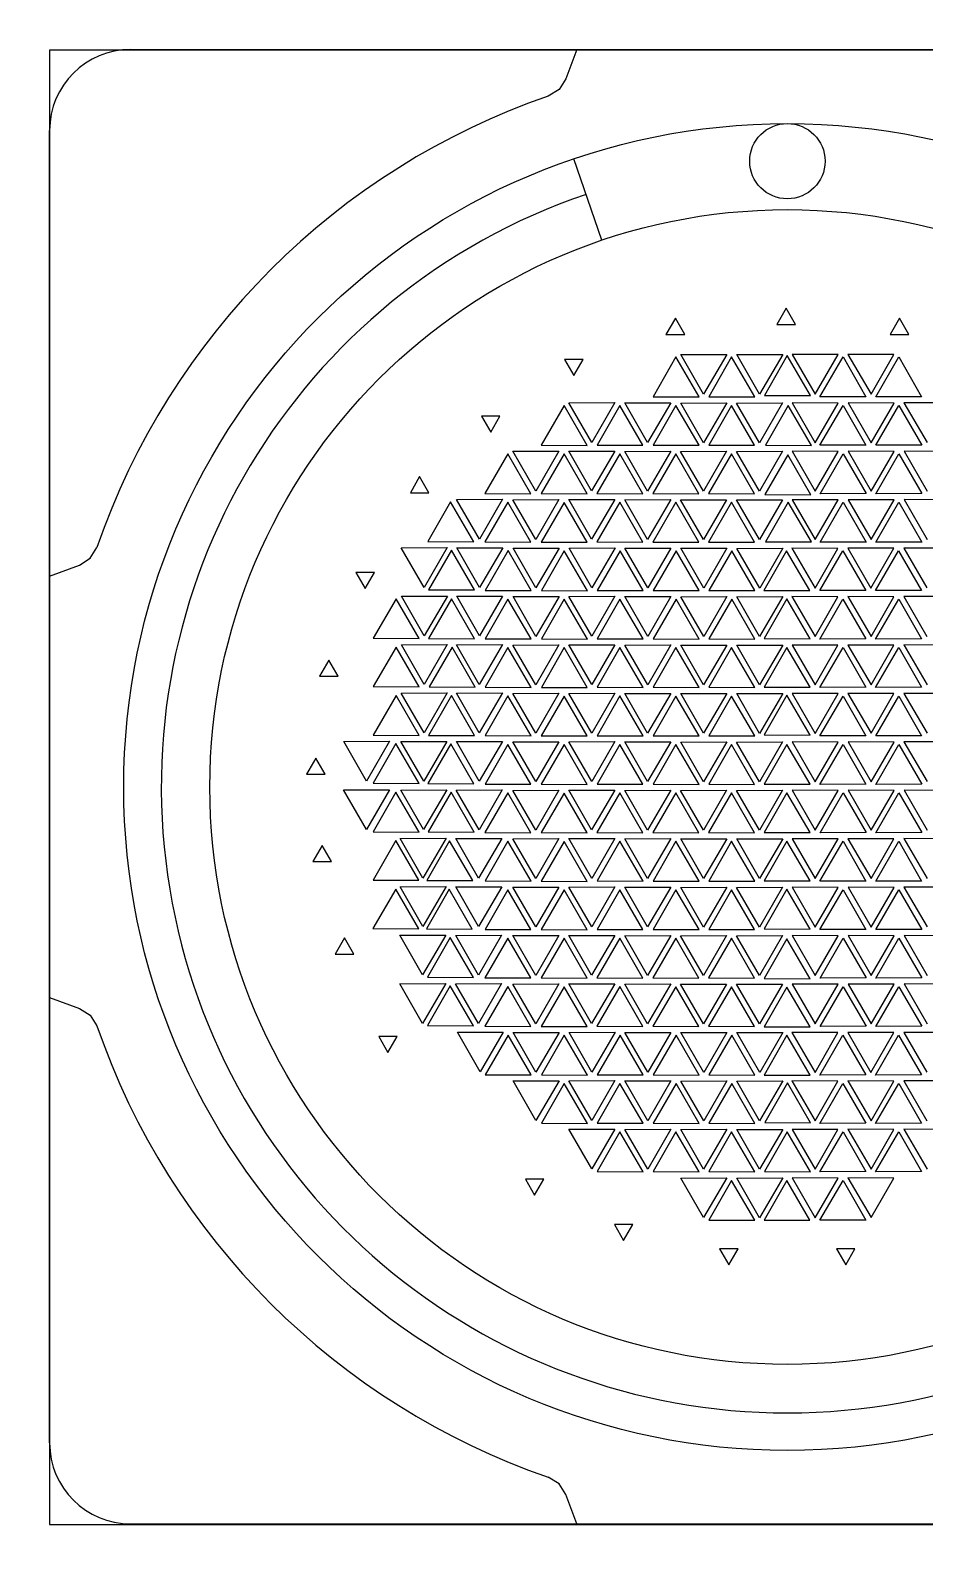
# Model space of a CAD drawing. Header units: millimetres. Extents: x -56261 to 196039, y 9480 to 100001.
# Drawn here: x 30739 to 31153, y 97817 to 98528 of the extents above; entities that cross this region are included whole.
import ezdxf

# ---------------------------------------------------------------- set-up
doc = ezdxf.new("R2010")
doc.units = ezdxf.units.MM
doc.set_wipeout_variables(frame=1)
doc.layers.add('DVM_INDOOR', color=7, linetype='Continuous')
doc.layers.add('SS-TEXT', color=7, linetype='Continuous')

# ---------------------------------------------------------------- blocks, each defined once
blk = doc.blocks.new('A$C43DE16F2')
blk.add_wipeout([(0, 14550), (0, 0), (29100, 0), (29100, 14550)]).dxf.layer = 'SS-TEXT'
at = {"layer": 'DVM_INDOOR', "color": 0}
for p, q in [((4379.4, 13553.1), (5784.2, 13553.1)), ((4856.6, 13553.1), (4844.9, 13521.6)), ((4844.9, 13521.6), (4837.7, 13510.3)), ((4837.7, 13510.3), (4826.1, 13503.1)), ((4292.6, 12062.2), (4292.6, 13466.4)), ((4883.2, 13348.8), (4853.5, 13436.1)), ((5080.5, 13276.1), (5070.5, 13258.8)), ((5090.5, 13258.8), (5080.5, 13276.1)), ((4962, 13265.5), (4952, 13248.2)), ((4972, 13248.2), (4962, 13265.5)), ((5070.5, 13258.8), (5090.5, 13258.8)), ((5201.7, 13265.5), (5191.7, 13248.2)), ((5211.7, 13248.1), (5201.7, 13265.5)), ((4952, 13248.2), (4972, 13248.2)), ((5191.7, 13248.2), (5211.7, 13248.1)), ((4967.8, 13226.5), (5016.9, 13226.8)), ((4992.2, 13184.1), (4967.8, 13226.5)), ((5016.9, 13226.8), (4992.2, 13184.1)), ((5027.6, 13226.5), (5076.8, 13226.7)), ((5052, 13184.1), (5027.6, 13226.5)), ((5076.8, 13226.7), (5052, 13184.1)), ((5081.6, 13225.4), (5057.2, 13182.9)), ((5106.4, 13182.7), (5081.6, 13225.4)), ((5136, 13226.5), (5086.8, 13226.7)), ((5086.8, 13226.7), (5111.6, 13184.1)), ((5111.6, 13184.1), (5136, 13226.5)), ((5195.8, 13226.5), (5146.6, 13226.8)), ((5146.6, 13226.8), (5171.4, 13184.1)), ((5171.4, 13184.1), (5195.8, 13226.5)), ((4863.4, 13221.3), (4843.6, 13221.3)), ((4843.6, 13221.3), (4853.5, 13204.2)), ((4853.5, 13204.2), (4863.4, 13221.3)), ((4962.6, 13224), (4938.1, 13181.5)), ((4987.3, 13181.3), (4962.6, 13224)), ((5022.1, 13224), (4997.7, 13181.5)), ((5046.9, 13181.3), (5022.1, 13224)), ((5116.7, 13181.3), (5141.4, 13224)), ((5141.4, 13224), (5165.8, 13181.5)), ((5176.3, 13181.3), (5201, 13224)), ((5201, 13224), (5225.4, 13181.5)), ((4938.1, 13181.5), (4987.3, 13181.3)), ((4997.7, 13181.5), (5046.9, 13181.3)), ((5057.2, 13182.9), (5106.4, 13182.7)), ((5165.8, 13181.5), (5116.7, 13181.3)), ((5225.4, 13181.5), (5176.3, 13181.3)), ((4774.4, 13160.8), (4754.6, 13160.8)), ((4754.6, 13160.8), (4764.5, 13143.7)), ((4764.5, 13143.7), (4774.4, 13160.8)), ((4843, 13172.1), (4818.6, 13129.6)), ((4867.7, 13129.4), (4843, 13172.1)), ((4848.1, 13175), (4897.2, 13175.2)), ((4872.5, 13132.6), (4848.1, 13175)), ((4897.2, 13175.2), (4872.5, 13132.6)), ((4902.6, 13172.2), (4878.2, 13129.7)), ((4927.3, 13129.5), (4902.6, 13172.2)), ((4907.9, 13174.8), (4957, 13175)), ((4932.3, 13132.4), (4907.9, 13174.8)), ((4957, 13175), (4932.3, 13132.4)), ((4962.5, 13172.1), (4938.1, 13129.7)), ((4987.3, 13129.5), (4962.5, 13172.1)), ((4967.7, 13174.7), (5016.9, 13174.9)), ((4992.1, 13132.3), (4967.7, 13174.7)), ((5016.9, 13174.9), (4992.1, 13132.3)), ((5022.1, 13172.1), (4997.7, 13129.7)), ((5046.8, 13129.5), (5022.1, 13172.1)), ((5027.5, 13174.7), (5076.7, 13174.9)), ((5051.9, 13132.2), (5027.5, 13174.7)), ((5076.7, 13174.9), (5051.9, 13132.2)), ((5082.8, 13172.1), (5058.4, 13129.6)), ((5107.6, 13129.4), (5082.8, 13172.1)), ((5136, 13174.7), (5086.9, 13174.9)), ((5086.9, 13174.9), (5111.6, 13132.2)), ((5111.6, 13132.2), (5136, 13174.7)), ((5116.7, 13129.5), (5141.5, 13172.1)), ((5141.5, 13172.1), (5165.9, 13129.7)), ((5195.9, 13174.7), (5146.7, 13174.9)), ((5146.7, 13174.9), (5171.5, 13132.3)), ((5171.5, 13132.3), (5195.9, 13174.7)), ((5176.3, 13129.5), (5201.1, 13172.1)), ((5201.1, 13172.1), (5225.5, 13129.7)), ((5255.7, 13174.8), (5206.5, 13175)), ((5206.5, 13175), (5231.3, 13132.4)), ((4818.6, 13129.6), (4867.7, 13129.4)), ((4878.2, 13129.7), (4927.3, 13129.5)), ((4938.1, 13129.7), (4987.3, 13129.5)), ((4997.7, 13129.7), (5046.8, 13129.5)), ((5058.4, 13129.6), (5107.6, 13129.4)), ((5165.9, 13129.7), (5116.7, 13129.5)), ((5225.5, 13129.7), (5176.3, 13129.5)), ((4782.8, 13120.4), (4758.4, 13077.9)), ((4807.6, 13077.7), (4782.8, 13120.4)), ((4788.2, 13123.1), (4837.3, 13123.3)), ((4812.6, 13080.6), (4788.2, 13123.1)), ((4837.3, 13123.3), (4812.6, 13080.6)), ((4842.9, 13120.2), (4818.5, 13077.8)), ((4867.7, 13077.6), (4842.9, 13120.2)), ((4848, 13123.2), (4897.2, 13123.4)), ((4872.4, 13080.8), (4848, 13123.2)), ((4897.2, 13123.4), (4872.4, 13080.8)), ((4902.5, 13120.4), (4878.1, 13077.9)), ((4927.3, 13077.7), (4902.5, 13120.4)), ((4907.8, 13123), (4957, 13123.2)), ((4932.2, 13080.6), (4907.8, 13123)), ((4957, 13123.2), (4932.2, 13080.6)), ((4962.4, 13120.3), (4938, 13077.9)), ((4987.2, 13077.7), (4962.4, 13120.3)), ((4967.6, 13122.9), (5016.8, 13123.1)), ((4992.1, 13080.5), (4967.6, 13122.9)), ((5016.8, 13123.1), (4992.1, 13080.5)), ((5022, 13120.3), (4997.6, 13077.9)), ((5046.8, 13077.7), (5022, 13120.3)), ((5027.5, 13122.9), (5076.6, 13123.1)), ((5051.9, 13080.4), (5027.5, 13122.9)), ((5076.6, 13123.1), (5051.9, 13080.4)), ((5082.2, 13119.2), (5057.8, 13076.8)), ((5107, 13076.6), (5082.2, 13119.2)), ((5136.1, 13122.9), (5086.9, 13123.1)), ((5086.9, 13123.1), (5111.7, 13080.4)), ((5111.7, 13080.4), (5136.1, 13122.9)), ((5116.8, 13077.7), (5141.6, 13120.3)), ((5141.6, 13120.3), (5166, 13077.9)), ((5195.9, 13122.9), (5146.8, 13123.1)), ((5146.8, 13123.1), (5171.5, 13080.5)), ((5171.5, 13080.5), (5195.9, 13122.9)), ((5176.4, 13077.7), (5201.1, 13120.3)), ((5201.1, 13120.3), (5225.5, 13077.9)), ((5255.8, 13123), (5206.6, 13123.2)), ((5206.6, 13123.2), (5231.4, 13080.6)), ((4688.5, 13096.1), (4678.6, 13078.8)), ((4698.5, 13078.8), (4688.5, 13096.1)), ((4678.6, 13078.8), (4698.5, 13078.8)), ((4758.4, 13077.9), (4807.6, 13077.7)), ((4818.5, 13077.8), (4867.7, 13077.6)), ((4878.1, 13077.9), (4927.3, 13077.7)), ((4938, 13077.9), (4987.2, 13077.7)), ((4997.6, 13077.9), (5046.8, 13077.7)), ((5166, 13077.9), (5116.8, 13077.7)), ((5225.5, 13077.9), (5176.4, 13077.7)), ((4721.6, 13068.9), (4697.1, 13026.5)), ((4746.3, 13026.3), (4721.6, 13068.9)), ((4728, 13071.6), (4777.2, 13071.7)), ((4752.4, 13029.1), (4728, 13071.6)), ((4777.2, 13071.7), (4752.4, 13029.1)), ((4782.8, 13068.6), (4758.4, 13026.1)), ((4807.6, 13025.9), (4782.8, 13068.6)), ((4788.2, 13071.2), (4837.3, 13071.4)), ((4812.6, 13028.8), (4788.2, 13071.2)), ((4837.3, 13071.4), (4812.6, 13028.8)), ((4842.9, 13068.4), (4818.5, 13026)), ((4867.7, 13025.8), (4842.9, 13068.4)), ((4848, 13071.4), (4897.2, 13071.6)), ((4872.4, 13029), (4848, 13071.4)), ((4897.2, 13071.6), (4872.4, 13029)), ((4902.5, 13068.6), (4878.1, 13026.1)), ((4927.3, 13025.9), (4902.5, 13068.6)), ((4907.8, 13071.2), (4957, 13071.4)), ((4932.2, 13028.7), (4907.8, 13071.2)), ((4957, 13071.4), (4932.2, 13028.7)), ((4962.4, 13068.5), (4938, 13026)), ((4987.2, 13025.8), (4962.4, 13068.5)), ((4967.6, 13071.1), (5016.8, 13071.3)), ((4992.1, 13028.6), (4967.6, 13071.1)), ((5016.8, 13071.3), (4992.1, 13028.6)), ((5022, 13068.5), (4997.6, 13026)), ((5046.8, 13025.8), (5022, 13068.5)), ((5027.5, 13071.1), (5076.6, 13071.3)), ((5051.9, 13028.6), (5027.5, 13071.1)), ((5076.6, 13071.3), (5051.9, 13028.6)), ((5057.8, 13076.8), (5107, 13076.6)), ((5082.8, 13068.8), (5058.4, 13026.3)), ((5107.6, 13026.1), (5082.8, 13068.8)), ((5136.1, 13071.1), (5086.9, 13071.3)), ((5086.9, 13071.3), (5111.7, 13028.6)), ((5111.7, 13028.6), (5136.1, 13071.1)), ((5116.8, 13025.8), (5141.6, 13068.5)), ((5141.6, 13068.5), (5166, 13026)), ((5195.9, 13071.1), (5146.8, 13071.3)), ((5146.8, 13071.3), (5171.5, 13028.6)), ((5171.5, 13028.6), (5195.9, 13071.1)), ((5176.4, 13025.8), (5201.1, 13068.5)), ((5201.1, 13068.5), (5225.5, 13026)), ((5255.8, 13071.2), (5206.6, 13071.4)), ((5206.6, 13071.4), (5231.4, 13028.7)), ((4336.1, 13008.8), (4343.3, 13020.3)), ((4668.9, 13019.8), (4718.1, 13020)), ((4693.3, 12977.3), (4668.9, 13019.8)), ((4718.1, 13020), (4693.3, 12977.3)), ((4697.1, 13026.5), (4746.3, 13026.3)), ((4722.6, 13017.4), (4698.1, 12974.9)), ((4747.3, 12974.7), (4722.6, 13017.4)), ((4728.3, 13019.8), (4777.4, 13019.9)), ((4752.6, 12977.3), (4728.3, 13019.8)), ((4777.4, 13019.9), (4752.6, 12977.3)), ((4758.4, 13026.1), (4807.6, 13025.9)), ((4783.1, 13016.8), (4758.7, 12974.3)), ((4807.9, 12974.1), (4783.1, 13016.8)), ((4788.5, 13019.4), (4837.6, 13019.6)), ((4812.9, 12977), (4788.5, 13019.4)), ((4837.6, 13019.6), (4812.9, 12977)), ((4818.5, 13026), (4867.7, 13025.8)), ((4843.2, 13016.6), (4818.8, 12974.1)), ((4868, 12973.9), (4843.2, 13016.6)), ((4848.3, 13019.6), (4897.5, 13019.8)), ((4872.7, 12977.1), (4848.3, 13019.6)), ((4897.5, 13019.8), (4872.7, 12977.1)), ((4878.1, 13026.1), (4927.3, 13025.9)), ((4902.8, 13016.7), (4878.4, 12974.3)), ((4927.6, 12974.1), (4902.8, 13016.7)), ((4908.1, 13019.4), (4957.3, 13019.6)), ((4932.5, 12976.9), (4908.1, 13019.4)), ((4957.3, 13019.6), (4932.5, 12976.9)), ((4938, 13026), (4987.2, 13025.8)), ((4962.7, 13016.7), (4938.3, 12974.2)), ((4987.5, 12974), (4962.7, 13016.7)), ((4967.9, 13019.3), (5017.1, 13019.5)), ((4992.3, 12976.8), (4967.9, 13019.3)), ((5017.1, 13019.5), (4992.3, 12976.8)), ((4997.6, 13026), (5046.8, 13025.8)), ((5022.3, 13016.7), (4997.9, 12974.2)), ((5047.1, 12974), (5022.3, 13016.7)), ((5027.8, 13019.2), (5076.9, 13019.4)), ((5052.2, 12976.8), (5027.8, 13019.2)), ((5076.9, 13019.4), (5052.2, 12976.8)), ((5081, 13016.7), (5056.6, 12974.2)), ((5058.4, 13026.3), (5107.6, 13026.1)), ((5105.8, 12974), (5081, 13016.7)), ((5135.8, 13019.2), (5086.6, 13019.4)), ((5086.6, 13019.4), (5111.4, 12976.8)), ((5111.4, 12976.8), (5135.8, 13019.2)), ((5116.5, 12974), (5141.3, 13016.7)), ((5166, 13026), (5116.8, 13025.8)), ((5141.3, 13016.7), (5165.7, 12974.2)), ((5195.6, 13019.3), (5146.5, 13019.5)), ((5146.5, 13019.5), (5171.2, 12976.8)), ((5171.2, 12976.8), (5195.6, 13019.3)), ((5176.1, 12974), (5200.8, 13016.7)), ((5225.5, 13026), (5176.4, 13025.8)), ((5200.8, 13016.7), (5225.3, 12974.2)), ((5255.5, 13019.4), (5206.3, 13019.6)), ((5206.3, 13019.6), (5231.1, 12976.9)), ((4292.6, 12989.6), (4324.7, 13001.4)), ((4324.7, 13001.4), (4336.1, 13008.8)), ((4640.2, 12993.3), (4620.4, 12993.3)), ((4620.4, 12993.3), (4630.3, 12976.2)), ((4630.3, 12976.2), (4640.2, 12993.3)), ((4663.4, 12965.4), (4638.9, 12923)), ((4688.1, 12922.8), (4663.4, 12965.4)), ((4669.1, 12968), (4718.2, 12968.2)), ((4693.4, 12925.5), (4669.1, 12968)), ((4718.2, 12968.2), (4693.4, 12925.5)), ((4698.1, 12974.9), (4747.3, 12974.7)), ((4722.5, 12965.3), (4698.1, 12922.9)), ((4747.3, 12922.6), (4722.5, 12965.3)), ((4728.1, 12968), (4777.2, 12968.1)), ((4752.4, 12925.5), (4728.1, 12968)), ((4777.2, 12968.1), (4752.4, 12925.5)), ((4783, 12964.9), (4758.6, 12922.5)), ((4758.7, 12974.3), (4807.9, 12974.1)), ((4807.8, 12922.3), (4783, 12964.9)), ((4788.4, 12967.6), (4837.6, 12967.8)), ((4812.8, 12925.1), (4788.4, 12967.6)), ((4837.6, 12967.8), (4812.8, 12925.1)), ((4843.1, 12964.8), (4818.7, 12922.3)), ((4818.8, 12974.1), (4868, 12973.9)), ((4867.9, 12922.1), (4843.1, 12964.8)), ((4848.2, 12967.8), (4897.4, 12968)), ((4872.6, 12925.3), (4848.2, 12967.8)), ((4897.4, 12968), (4872.6, 12925.3)), ((4902.7, 12964.9), (4878.3, 12922.5)), ((4878.4, 12974.3), (4927.6, 12974.1)), ((4927.5, 12922.3), (4902.7, 12964.9)), ((4908.1, 12967.6), (4957.2, 12967.8)), ((4932.5, 12925.1), (4908.1, 12967.6)), ((4957.2, 12967.8), (4932.5, 12925.1)), ((4938.3, 12974.2), (4987.5, 12974)), ((4962.7, 12964.9), (4938.3, 12922.4)), ((4987.4, 12922.2), (4962.7, 12964.9)), ((4967.9, 12967.5), (5017, 12967.7)), ((4992.3, 12925), (4967.9, 12967.5)), ((5017, 12967.7), (4992.3, 12925)), ((5022.3, 12964.9), (4997.8, 12922.4)), ((4997.9, 12974.2), (5047.1, 12974)), ((5047, 12922.2), (5022.3, 12964.9)), ((5027.7, 12967.4), (5076.9, 12967.6)), ((5052.1, 12925), (5027.7, 12967.4)), ((5076.9, 12967.6), (5052.1, 12925)), ((5056.6, 12974.2), (5105.8, 12974)), ((5081.3, 12965.2), (5056.9, 12922.8)), ((5106.1, 12922.6), (5081.3, 12965.2)), ((5135.9, 12967.4), (5086.7, 12967.6)), ((5086.7, 12967.6), (5111.5, 12925)), ((5111.5, 12925), (5135.9, 12967.4)), ((5165.7, 12974.2), (5116.5, 12974)), ((5116.6, 12922.2), (5141.3, 12964.9)), ((5141.3, 12964.9), (5165.7, 12922.4)), ((5195.7, 12967.5), (5146.5, 12967.7)), ((5146.5, 12967.7), (5171.3, 12925)), ((5171.3, 12925), (5195.7, 12967.5)), ((5225.3, 12974.2), (5176.1, 12974)), ((5176.1, 12922.2), (5200.9, 12964.9)), ((5200.9, 12964.9), (5225.3, 12922.4)), ((5255.5, 12967.6), (5206.4, 12967.8)), ((5206.4, 12967.8), (5231.1, 12925.1)), ((4638.9, 12923), (4688.1, 12922.8)), ((4663.3, 12913.7), (4638.9, 12871.3)), ((4688, 12871), (4663.3, 12913.7)), ((4669, 12916.2), (4718.1, 12916.3)), ((4693.3, 12873.7), (4669, 12916.2)), ((4718.1, 12916.3), (4693.3, 12873.7)), ((4698.1, 12922.9), (4747.3, 12922.6)), ((4723.2, 12913.5), (4698.7, 12871.1)), ((4747.9, 12870.8), (4723.2, 12913.5)), ((4727.9, 12916.1), (4777.1, 12916.3)), ((4752.3, 12873.7), (4727.9, 12916.1)), ((4777.1, 12916.3), (4752.3, 12873.7)), ((4758.6, 12922.5), (4807.8, 12922.3)), ((4783, 12913.1), (4758.6, 12870.7)), ((4807.7, 12870.5), (4783, 12913.1)), ((4788.3, 12915.8), (4837.5, 12916)), ((4812.7, 12873.3), (4788.3, 12915.8)), ((4837.5, 12916), (4812.7, 12873.3)), ((4818.7, 12922.3), (4867.9, 12922.1)), ((4848.2, 12916), (4897.3, 12916.2)), ((4872.6, 12873.5), (4848.2, 12916)), ((4897.3, 12916.2), (4872.6, 12873.5)), ((4878.3, 12922.5), (4927.5, 12922.3)), ((4902.7, 12913.1), (4878.3, 12870.6)), ((4927.4, 12870.4), (4902.7, 12913.1)), ((4908, 12915.7), (4957.2, 12916)), ((4932.4, 12873.3), (4908, 12915.7)), ((4957.2, 12916), (4932.4, 12873.3)), ((4938.3, 12922.4), (4987.4, 12922.2)), ((4967.8, 12915.6), (5017, 12915.8)), ((4992.2, 12873.2), (4967.8, 12915.6)), ((5017, 12915.8), (4992.2, 12873.2)), ((4997.8, 12922.4), (5047, 12922.2)), ((5027.6, 12915.6), (5076.8, 12915.8)), ((5052.1, 12873.1), (5027.6, 12915.6)), ((5076.8, 12915.8), (5052.1, 12873.1)), ((5056.9, 12922.8), (5106.1, 12922.6)), ((5081.3, 12913.3), (5056.9, 12870.8)), ((5106.1, 12870.6), (5081.3, 12913.3)), ((5135.9, 12915.6), (5086.8, 12915.8)), ((5086.8, 12915.8), (5111.5, 12873.1)), ((5111.5, 12873.1), (5135.9, 12915.6)), ((5165.7, 12922.4), (5116.6, 12922.2)), ((5195.8, 12915.6), (5146.6, 12915.8)), ((5146.6, 12915.8), (5171.3, 12873.2)), ((5171.3, 12873.2), (5195.8, 12915.6)), ((5225.3, 12922.4), (5176.1, 12922.2)), ((5255.6, 12915.7), (5206.4, 12916)), ((5206.4, 12916), (5231.2, 12873.3)), ((4591.4, 12899.7), (4581.5, 12882.4)), ((4601.4, 12882.4), (4591.4, 12899.7)), ((4843.1, 12913), (4818.7, 12870.5)), ((4867.8, 12870.3), (4843.1, 12913)), ((4962.6, 12913), (4938.2, 12870.6)), ((4987.4, 12870.4), (4962.6, 12913)), ((5022.2, 12913), (4997.8, 12870.6)), ((5047, 12870.4), (5022.2, 12913)), ((5116.6, 12870.4), (5141.4, 12913)), ((5141.4, 12913), (5165.8, 12870.6)), ((5176.2, 12870.4), (5201, 12913)), ((5201, 12913), (5225.4, 12870.6)), ((4581.5, 12882.4), (4601.4, 12882.4)), ((4638.9, 12871.3), (4688, 12871)), ((4668.9, 12864.4), (4718, 12864.5)), ((4693.2, 12821.9), (4668.9, 12864.4)), ((4718, 12864.5), (4693.2, 12821.9)), ((4698.7, 12871.1), (4747.9, 12870.8)), ((4727.8, 12864.3), (4777, 12864.5)), ((4752.2, 12821.8), (4727.8, 12864.3)), ((4777, 12864.5), (4752.2, 12821.8)), ((4758.6, 12870.7), (4807.7, 12870.5)), ((4788.3, 12864), (4837.4, 12864.2)), ((4812.7, 12821.5), (4788.3, 12864)), ((4837.4, 12864.2), (4812.7, 12821.5)), ((4818.7, 12870.5), (4867.8, 12870.3)), ((4848.1, 12864.1), (4897.3, 12864.3)), ((4872.5, 12821.7), (4848.1, 12864.1)), ((4897.3, 12864.3), (4872.5, 12821.7)), ((4878.3, 12870.6), (4927.4, 12870.4)), ((4907.9, 12863.9), (4957.1, 12864.1)), ((4932.3, 12821.5), (4907.9, 12863.9)), ((4957.1, 12864.1), (4932.3, 12821.5)), ((4938.2, 12870.6), (4987.4, 12870.4)), ((4967.8, 12863.8), (5016.9, 12864)), ((5016.9, 12864), (4992.2, 12821.4)), ((4997.8, 12870.6), (5047, 12870.4)), ((5027.6, 12863.8), (5076.8, 12864)), ((5076.8, 12864), (5052, 12821.3)), ((5056.9, 12870.8), (5106.1, 12870.6)), ((5136, 12863.8), (5086.8, 12864)), ((5086.8, 12864), (5111.6, 12821.3)), ((5165.8, 12870.6), (5116.6, 12870.4)), ((5195.8, 12863.8), (5146.6, 12864)), ((5146.6, 12864), (5171.4, 12821.4)), ((5225.4, 12870.6), (5176.2, 12870.4)), ((5255.6, 12863.9), (5206.5, 12864.1)), ((5206.5, 12864.1), (5231.2, 12821.5)), ((4663.3, 12861.7), (4638.8, 12819.3)), ((4688, 12819), (4663.3, 12861.7)), ((4722.4, 12861.7), (4698, 12819.2)), ((4747.1, 12819), (4722.4, 12861.7)), ((4782.9, 12861.3), (4758.5, 12818.9)), ((4807.7, 12818.6), (4782.9, 12861.3)), ((4843, 12861.1), (4818.6, 12818.7)), ((4867.8, 12818.5), (4843, 12861.1)), ((4902.6, 12861.3), (4878.2, 12818.8)), ((4927.4, 12818.6), (4902.6, 12861.3)), ((4962.6, 12861.2), (4938.1, 12818.8)), ((4987.3, 12818.6), (4962.6, 12861.2)), ((4992.2, 12821.4), (4967.8, 12863.8)), ((5022.1, 12861.2), (4997.7, 12818.8)), ((5046.9, 12818.6), (5022.1, 12861.2)), ((5052, 12821.3), (5027.6, 12863.8)), ((5081.3, 12862), (5056.9, 12819.6)), ((5106.1, 12819.4), (5081.3, 12862)), ((5111.6, 12821.3), (5136, 12863.8)), ((5116.7, 12818.6), (5141.4, 12861.2)), ((5141.4, 12861.2), (5165.8, 12818.8)), ((5171.4, 12821.4), (5195.8, 12863.8)), ((5176.3, 12818.6), (5201, 12861.2)), ((5201, 12861.2), (5225.4, 12818.8)), ((4638.8, 12819.3), (4688, 12819)), ((4698, 12819.2), (4747.1, 12819)), ((4758.5, 12818.9), (4807.7, 12818.6)), ((4818.6, 12818.7), (4867.8, 12818.5)), ((4878.2, 12818.8), (4927.4, 12818.6)), ((4938.1, 12818.8), (4987.3, 12818.6)), ((4997.7, 12818.8), (5046.9, 12818.6)), ((5056.9, 12819.6), (5106.1, 12819.4)), ((5165.8, 12818.8), (5116.7, 12818.6)), ((5225.4, 12818.8), (5176.3, 12818.6)), ((4607.3, 12812.6), (4656.4, 12812.8)), ((4631.6, 12770.1), (4607.3, 12812.6)), ((4656.4, 12812.8), (4631.6, 12770.1)), ((4663.2, 12810.4), (4638.8, 12768)), ((4687.9, 12767.7), (4663.2, 12810.4)), ((4668.4, 12812.6), (4717.6, 12812.7)), ((4692.8, 12770.1), (4668.4, 12812.6)), ((4717.6, 12812.7), (4692.8, 12770.1)), ((4721.8, 12810.1), (4697.3, 12767.7)), ((4746.5, 12767.4), (4721.8, 12810.1)), ((4727.8, 12812.5), (4777, 12812.7)), ((4752.2, 12770), (4727.8, 12812.5)), ((4777, 12812.7), (4752.2, 12770)), ((4782.9, 12809.5), (4758.5, 12767)), ((4807.6, 12766.8), (4782.9, 12809.5)), ((4788.2, 12812.1), (4837.4, 12812.3)), ((4812.6, 12769.7), (4788.2, 12812.1)), ((4837.4, 12812.3), (4812.6, 12769.7)), ((4843, 12809.3), (4818.6, 12766.9)), ((4867.7, 12766.7), (4843, 12809.3)), ((4848.1, 12812.3), (4897.2, 12812.5)), ((4872.5, 12769.9), (4848.1, 12812.3)), ((4897.2, 12812.5), (4872.5, 12769.9)), ((4902.6, 12809.5), (4878.2, 12767)), ((4927.3, 12766.8), (4902.6, 12809.5)), ((4907.9, 12812.1), (4957, 12812.3)), ((4932.3, 12769.7), (4907.9, 12812.1)), ((4957, 12812.3), (4932.3, 12769.7)), ((4962.5, 12809.4), (4938.1, 12767)), ((4987.3, 12766.7), (4962.5, 12809.4)), ((4967.7, 12812), (5016.9, 12812.2)), ((4992.1, 12769.5), (4967.7, 12812)), ((5016.9, 12812.2), (4992.1, 12769.5)), ((5022.1, 12809.4), (4997.7, 12767)), ((5046.8, 12766.7), (5022.1, 12809.4)), ((5027.5, 12812), (5076.7, 12812.2)), ((5051.9, 12769.5), (5027.5, 12812)), ((5076.7, 12812.2), (5051.9, 12769.5)), ((5081.3, 12809.5), (5056.9, 12767.1)), ((5106.1, 12766.9), (5081.3, 12809.5)), ((5136, 12812), (5086.9, 12812.2)), ((5086.9, 12812.2), (5111.6, 12769.5)), ((5111.6, 12769.5), (5136, 12812)), ((5116.7, 12766.7), (5141.5, 12809.4)), ((5141.5, 12809.4), (5165.9, 12767)), ((5195.9, 12812), (5146.7, 12812.2)), ((5146.7, 12812.2), (5171.5, 12769.5)), ((5171.5, 12769.5), (5195.9, 12812)), ((5176.3, 12766.7), (5201.1, 12809.4)), ((5201.1, 12809.4), (5225.5, 12767)), ((5255.7, 12812.1), (5206.5, 12812.3)), ((5206.5, 12812.3), (5231.3, 12769.7)), ((4577.5, 12794.9), (4567.6, 12777.6)), ((4587.5, 12777.5), (4577.5, 12794.9)), ((4567.6, 12777.6), (4587.5, 12777.5)), ((4638.8, 12768), (4687.9, 12767.7)), ((4697.3, 12767.7), (4746.5, 12767.4)), ((4758.5, 12767), (4807.6, 12766.8)), ((4818.6, 12766.9), (4867.7, 12766.7)), ((4878.2, 12767), (4927.3, 12766.8)), ((4938.1, 12767), (4987.3, 12766.7)), ((4997.7, 12767), (5046.8, 12766.7)), ((5056.9, 12767.1), (5106.1, 12766.9)), ((5165.9, 12767), (5116.7, 12766.7)), ((5225.5, 12767), (5176.3, 12766.7)), ((4607.2, 12760.8), (4656.3, 12761)), ((4631.5, 12718.3), (4607.2, 12760.8)), ((4656.3, 12761), (4631.5, 12718.3)), ((4663.1, 12758.3), (4638.7, 12715.9)), ((4687.9, 12715.7), (4663.1, 12758.3)), ((4668.3, 12760.7), (4717.5, 12760.9)), ((4692.7, 12718.3), (4668.3, 12760.7)), ((4717.5, 12760.9), (4692.7, 12718.3)), ((4722.1, 12758.3), (4697.7, 12715.8)), ((4746.9, 12715.6), (4722.1, 12758.3)), ((4727.7, 12760.7), (4776.9, 12760.8)), ((4752.1, 12718.2), (4727.7, 12760.7)), ((4776.9, 12760.8), (4752.1, 12718.2)), ((4782.8, 12757.7), (4758.4, 12715.2)), ((4807.6, 12715), (4782.8, 12757.7)), ((4788.2, 12760.3), (4837.3, 12760.5)), ((4812.6, 12717.9), (4788.2, 12760.3)), ((4837.3, 12760.5), (4812.6, 12717.9)), ((4842.9, 12757.5), (4818.5, 12715.1)), ((4867.7, 12714.8), (4842.9, 12757.5)), ((4848, 12760.5), (4897.2, 12760.7)), ((4872.4, 12718), (4848, 12760.5)), ((4897.2, 12760.7), (4872.4, 12718)), ((4902.5, 12757.6), (4878.1, 12715.2)), ((4927.3, 12715), (4902.5, 12757.6)), ((4907.8, 12760.3), (4957, 12760.5)), ((4932.2, 12717.8), (4907.8, 12760.3)), ((4957, 12760.5), (4932.2, 12717.8)), ((4962.4, 12757.6), (4938, 12715.1)), ((4987.2, 12714.9), (4962.4, 12757.6)), ((4967.6, 12760.2), (5016.8, 12760.4)), ((4992.1, 12717.7), (4967.6, 12760.2)), ((5016.8, 12760.4), (4992.1, 12717.7)), ((5022, 12757.6), (4997.6, 12715.1)), ((5046.8, 12714.9), (5022, 12757.6)), ((5027.5, 12760.1), (5076.6, 12760.4)), ((5051.9, 12717.7), (5027.5, 12760.1)), ((5076.6, 12760.4), (5051.9, 12717.7)), ((5081.3, 12757.8), (5056.9, 12715.3)), ((5106.1, 12715.1), (5081.3, 12757.8)), ((5136.1, 12760.1), (5086.9, 12760.4)), ((5086.9, 12760.4), (5111.7, 12717.7)), ((5111.7, 12717.7), (5136.1, 12760.1)), ((5116.8, 12714.9), (5141.6, 12757.6)), ((5141.6, 12757.6), (5166, 12715.1)), ((5195.9, 12760.2), (5146.8, 12760.4)), ((5146.8, 12760.4), (5171.5, 12717.7)), ((5171.5, 12717.7), (5195.9, 12760.2)), ((5176.4, 12714.9), (5201.1, 12757.6)), ((5201.1, 12757.6), (5225.5, 12715.1)), ((5255.8, 12760.3), (5206.6, 12760.5)), ((5206.6, 12760.5), (5231.4, 12717.8)), ((4584.1, 12701.4), (4574.1, 12684.1)), ((4594.1, 12684.1), (4584.1, 12701.4)), ((4638.7, 12715.9), (4687.9, 12715.7)), ((4663.1, 12706.8), (4638.7, 12664.3)), ((4687.8, 12664.1), (4663.1, 12706.8)), ((4667.6, 12708.9), (4716.8, 12709.1)), ((4692, 12666.4), (4667.6, 12708.9)), ((4716.8, 12709.1), (4692, 12666.4)), ((4720.6, 12706.5), (4696.2, 12664)), ((4697.7, 12715.8), (4746.9, 12715.6)), ((4745.3, 12663.8), (4720.6, 12706.5)), ((4727.3, 12708.9), (4776.4, 12709)), ((4751.6, 12666.4), (4727.3, 12708.9)), ((4776.4, 12709), (4751.6, 12666.4)), ((4758.4, 12715.2), (4807.6, 12715)), ((4782.9, 12705.9), (4758.5, 12663.4)), ((4807.7, 12663.2), (4782.9, 12705.9)), ((4788.3, 12708.5), (4837.4, 12708.7)), ((4812.7, 12666.1), (4788.3, 12708.5)), ((4837.4, 12708.7), (4812.7, 12666.1)), ((4818.5, 12715.1), (4867.7, 12714.8)), ((4843, 12705.7), (4818.6, 12663.2)), ((4867.8, 12663), (4843, 12705.7)), ((4848.1, 12708.7), (4897.3, 12708.9)), ((4872.5, 12666.2), (4848.1, 12708.7)), ((4897.3, 12708.9), (4872.5, 12666.2)), ((4878.1, 12715.2), (4927.3, 12715)), ((4902.6, 12705.8), (4878.2, 12663.4)), ((4927.4, 12663.2), (4902.6, 12705.8)), ((4907.9, 12708.5), (4957.1, 12708.7)), ((4932.3, 12666), (4907.9, 12708.5)), ((4957.1, 12708.7), (4932.3, 12666)), ((4938, 12715.1), (4987.2, 12714.9)), ((4962.6, 12705.8), (4938.1, 12663.3)), ((4987.3, 12663.1), (4962.6, 12705.8)), ((4967.8, 12708.4), (5016.9, 12708.6)), ((4992.2, 12665.9), (4967.8, 12708.4)), ((5016.9, 12708.6), (4992.2, 12665.9)), ((4997.6, 12715.1), (5046.8, 12714.9)), ((5022.1, 12705.8), (4997.7, 12663.3)), ((5046.9, 12663.1), (5022.1, 12705.8)), ((5027.6, 12708.3), (5076.8, 12708.5)), ((5052, 12665.9), (5027.6, 12708.3)), ((5076.8, 12708.5), (5052, 12665.9)), ((5056.9, 12715.3), (5106.1, 12715.1)), ((5081.3, 12706.1), (5056.9, 12663.6)), ((5106.1, 12663.4), (5081.3, 12706.1)), ((5136, 12708.3), (5086.8, 12708.5)), ((5086.8, 12708.5), (5111.6, 12665.9)), ((5111.6, 12665.9), (5136, 12708.3)), ((5116.7, 12663.1), (5141.4, 12705.8)), ((5166, 12715.1), (5116.8, 12714.9)), ((5141.4, 12705.8), (5165.8, 12663.3)), ((5195.8, 12708.4), (5146.6, 12708.6)), ((5146.6, 12708.6), (5171.4, 12665.9)), ((5171.4, 12665.9), (5195.8, 12708.4)), ((5176.3, 12663.1), (5201, 12705.8)), ((5225.5, 12715.1), (5176.4, 12714.9)), ((5201, 12705.8), (5225.4, 12663.3)), ((5255.6, 12708.5), (5206.5, 12708.7)), ((5206.5, 12708.7), (5231.2, 12666)), ((4574.1, 12684.1), (4594.1, 12684.1)), ((4663, 12654.8), (4638.6, 12612.4)), ((4638.7, 12664.3), (4687.8, 12664.1)), ((4687.8, 12612.2), (4663, 12654.8)), ((4667.5, 12657.1), (4716.7, 12657.3)), ((4691.9, 12614.6), (4667.5, 12657.1)), ((4716.7, 12657.3), (4691.9, 12614.6)), ((4720.1, 12654.7), (4695.7, 12612.2)), ((4696.2, 12664), (4745.3, 12663.8)), ((4744.8, 12612), (4720.1, 12654.7)), ((4727.2, 12657), (4776.3, 12657.2)), ((4751.5, 12614.6), (4727.2, 12657)), ((4776.3, 12657.2), (4751.5, 12614.6)), ((4758.5, 12663.4), (4807.7, 12663.2)), ((4782.9, 12654), (4758.5, 12611.6)), ((4807.6, 12611.4), (4782.9, 12654)), ((4788.2, 12656.7), (4837.4, 12656.9)), ((4812.6, 12614.2), (4788.2, 12656.7)), ((4837.4, 12656.9), (4812.6, 12614.2)), ((4818.6, 12663.2), (4867.8, 12663)), ((4843, 12653.9), (4818.6, 12611.4)), ((4867.7, 12611.2), (4843, 12653.9)), ((4848.1, 12656.9), (4897.2, 12657.1)), ((4872.5, 12614.4), (4848.1, 12656.9)), ((4897.2, 12657.1), (4872.5, 12614.4)), ((4878.2, 12663.4), (4927.4, 12663.2)), ((4902.6, 12654), (4878.2, 12611.6)), ((4927.3, 12611.3), (4902.6, 12654)), ((4907.9, 12656.7), (4957, 12656.9)), ((4932.3, 12614.2), (4907.9, 12656.7)), ((4957, 12656.9), (4932.3, 12614.2)), ((4938.1, 12663.3), (4987.3, 12663.1)), ((4962.5, 12654), (4938.1, 12611.5)), ((4987.3, 12611.3), (4962.5, 12654)), ((4967.7, 12656.5), (5016.9, 12656.8)), ((4992.1, 12614.1), (4967.7, 12656.5)), ((5016.9, 12656.8), (4992.1, 12614.1)), ((4997.7, 12663.3), (5046.9, 12663.1)), ((5022.1, 12654), (4997.7, 12611.5)), ((5046.8, 12611.3), (5022.1, 12654)), ((5027.5, 12656.5), (5076.7, 12656.7)), ((5051.9, 12614.1), (5027.5, 12656.5)), ((5076.7, 12656.7), (5051.9, 12614.1)), ((5056.9, 12663.6), (5106.1, 12663.4)), ((5081.3, 12654.6), (5056.9, 12612.1)), ((5106.1, 12611.9), (5081.3, 12654.6)), ((5136, 12656.5), (5086.9, 12656.7)), ((5086.9, 12656.7), (5111.6, 12614.1)), ((5111.6, 12614.1), (5136, 12656.5)), ((5165.8, 12663.3), (5116.7, 12663.1)), ((5116.7, 12611.3), (5141.5, 12654)), ((5141.5, 12654), (5165.9, 12611.5)), ((5195.9, 12656.5), (5146.7, 12656.8)), ((5146.7, 12656.8), (5171.5, 12614.1)), ((5171.5, 12614.1), (5195.9, 12656.5)), ((5225.4, 12663.3), (5176.3, 12663.1)), ((5176.3, 12611.3), (5201.1, 12654)), ((5201.1, 12654), (5225.5, 12611.5)), ((5255.7, 12656.7), (5206.5, 12656.9)), ((5206.5, 12656.9), (5231.3, 12614.2)), ((4608.2, 12602.5), (4598.3, 12585.2)), ((4618.2, 12585.1), (4608.2, 12602.5)), ((4638.6, 12612.4), (4687.8, 12612.2)), ((4667.4, 12605.3), (4716.5, 12605.4)), ((4691.7, 12562.8), (4667.4, 12605.3)), ((4716.5, 12605.4), (4691.7, 12562.8)), ((4695.7, 12612.2), (4744.8, 12612)), ((4721.3, 12602.8), (4696.9, 12560.4)), ((4746, 12560.1), (4721.3, 12602.8)), ((4727.1, 12605.2), (4776.2, 12605.4)), ((4751.4, 12562.7), (4727.1, 12605.2)), ((4776.2, 12605.4), (4751.4, 12562.7)), ((4782.8, 12602.2), (4758.4, 12559.8)), ((4758.5, 12611.6), (4807.6, 12611.4)), ((4807.6, 12559.6), (4782.8, 12602.2)), ((4788.2, 12604.9), (4837.3, 12605.1)), ((4812.6, 12562.4), (4788.2, 12604.9)), ((4837.3, 12605.1), (4812.6, 12562.4)), ((4842.9, 12602.1), (4818.5, 12559.6)), ((4818.6, 12611.4), (4867.7, 12611.2)), ((4867.7, 12559.4), (4842.9, 12602.1)), ((4848, 12605), (4897.2, 12605.2)), ((4872.4, 12562.6), (4848, 12605)), ((4897.2, 12605.2), (4872.4, 12562.6)), ((4902.5, 12602.2), (4878.1, 12559.7)), ((4878.2, 12611.6), (4927.3, 12611.3)), ((4927.3, 12559.5), (4902.5, 12602.2)), ((4907.8, 12604.8), (4957, 12605)), ((4932.2, 12562.4), (4907.8, 12604.8)), ((4957, 12605), (4932.2, 12562.4)), ((4962.4, 12602.1), (4938, 12559.7)), ((4938.1, 12611.5), (4987.3, 12611.3)), ((4987.2, 12559.5), (4962.4, 12602.1)), ((4967.6, 12604.7), (5016.8, 12604.9)), ((4992.1, 12562.3), (4967.6, 12604.7)), ((5016.8, 12604.9), (4992.1, 12562.3)), ((5022, 12602.1), (4997.6, 12559.7)), ((4997.7, 12611.5), (5046.8, 12611.3)), ((5046.8, 12559.5), (5022, 12602.1)), ((5027.5, 12604.7), (5076.6, 12604.9)), ((5051.9, 12562.2), (5027.5, 12604.7)), ((5076.6, 12604.9), (5051.9, 12562.2)), ((5056.9, 12612.1), (5106.1, 12611.9)), ((5081.3, 12601.5), (5056.9, 12559)), ((5106.1, 12558.8), (5081.3, 12601.5)), ((5136.1, 12604.7), (5086.9, 12604.9)), ((5086.9, 12604.9), (5111.7, 12562.2)), ((5111.7, 12562.2), (5136.1, 12604.7)), ((5165.9, 12611.5), (5116.7, 12611.3)), ((5116.8, 12559.5), (5141.6, 12602.1)), ((5141.6, 12602.1), (5166, 12559.7)), ((5195.9, 12604.7), (5146.8, 12604.9)), ((5146.8, 12604.9), (5171.5, 12562.3)), ((5171.5, 12562.3), (5195.9, 12604.7)), ((5225.5, 12611.5), (5176.3, 12611.3)), ((5176.4, 12559.5), (5201.1, 12602.1)), ((5201.1, 12602.1), (5225.5, 12559.7)), ((5255.8, 12604.8), (5206.6, 12605)), ((5206.6, 12605), (5231.4, 12562.4)), ((4598.3, 12585.2), (4618.2, 12585.1)), ((4667.3, 12553.5), (4716.5, 12553.6)), ((4691.7, 12511), (4667.3, 12553.5)), ((4716.5, 12553.6), (4691.7, 12511)), ((4696.9, 12560.4), (4746, 12560.1)), ((4727, 12553.4), (4776.2, 12553.6)), ((4751.4, 12510.9), (4727, 12553.4)), ((4776.2, 12553.6), (4751.4, 12510.9)), ((4758.4, 12559.8), (4807.6, 12559.6)), ((4788.2, 12553.1), (4837.3, 12553.3)), ((4812.6, 12510.6), (4788.2, 12553.1)), ((4837.3, 12553.3), (4812.6, 12510.6)), ((4818.5, 12559.6), (4867.7, 12559.4)), ((4848, 12553.2), (4897.2, 12553.4)), ((4872.4, 12510.8), (4848, 12553.2)), ((4897.2, 12553.4), (4872.4, 12510.8)), ((4878.1, 12559.7), (4927.3, 12559.5)), ((4907.8, 12553), (4957, 12553.2)), ((4932.2, 12510.6), (4907.8, 12553)), ((4957, 12553.2), (4932.2, 12510.6)), ((4938, 12559.7), (4987.2, 12559.5)), ((4967.6, 12552.9), (5016.8, 12553.1)), ((4992.1, 12510.5), (4967.6, 12552.9)), ((5016.8, 12553.1), (4992.1, 12510.5)), ((4997.6, 12559.7), (5046.8, 12559.5)), ((5027.5, 12552.9), (5076.6, 12553.1)), ((5051.9, 12510.4), (5027.5, 12552.9)), ((5076.6, 12553.1), (5051.9, 12510.4)), ((5056.9, 12559), (5106.1, 12558.8)), ((5136.1, 12552.9), (5086.9, 12553.1)), ((5086.9, 12553.1), (5111.7, 12510.4)), ((5111.7, 12510.4), (5136.1, 12552.9)), ((5166, 12559.7), (5116.8, 12559.5)), ((5195.9, 12552.9), (5146.8, 12553.1)), ((5146.8, 12553.1), (5171.5, 12510.5)), ((5171.5, 12510.5), (5195.9, 12552.9)), ((5225.5, 12559.7), (5176.4, 12559.5)), ((5255.8, 12553), (5206.6, 12553.2)), ((5206.6, 12553.2), (5231.4, 12510.6)), ((4292.6, 12538.9), (4324.7, 12527.1)), ((4721.3, 12551.1), (4696.8, 12508.6)), ((4746, 12508.4), (4721.3, 12551.1)), ((4782.8, 12550.4), (4758.4, 12507.9)), ((4807.6, 12507.7), (4782.8, 12550.4)), ((4842.9, 12550.2), (4818.5, 12507.8)), ((4867.7, 12507.6), (4842.9, 12550.2)), ((4902.5, 12550.4), (4878.1, 12507.9)), ((4927.3, 12507.7), (4902.5, 12550.4)), ((4962.4, 12550.3), (4938, 12507.9)), ((4987.2, 12507.7), (4962.4, 12550.3)), ((5022, 12550.3), (4997.6, 12507.9)), ((5046.8, 12507.7), (5022, 12550.3)), ((5081.3, 12549.9), (5056.9, 12507.4)), ((5106.1, 12507.2), (5081.3, 12549.9)), ((5116.8, 12507.7), (5141.6, 12550.3)), ((5141.6, 12550.3), (5166, 12507.9)), ((5176.4, 12507.7), (5201.1, 12550.3)), ((5201.1, 12550.3), (5225.5, 12507.9)), ((4324.7, 12527.1), (4336.1, 12519.8)), ((4336.1, 12519.8), (4343.3, 12508.3)), ((4696.8, 12508.6), (4746, 12508.4)), ((4758.4, 12507.9), (4807.6, 12507.7)), ((4818.5, 12507.8), (4867.7, 12507.6)), ((4878.1, 12507.9), (4927.3, 12507.7)), ((4938, 12507.9), (4987.2, 12507.7)), ((4997.6, 12507.9), (5046.8, 12507.7)), ((5056.9, 12507.4), (5106.1, 12507.2)), ((5166, 12507.9), (5116.8, 12507.7)), ((5225.5, 12507.9), (5176.4, 12507.7)), ((4664.5, 12497), (4644.7, 12497)), ((4644.7, 12497), (4654.6, 12479.9)), ((4654.6, 12479.9), (4664.5, 12497)), ((4728.9, 12501.6), (4778, 12501.7)), ((4753.2, 12459.1), (4728.9, 12501.6)), ((4778, 12501.7), (4753.2, 12459.1)), ((4783.1, 12498.6), (4758.7, 12456.1)), ((4807.9, 12455.9), (4783.1, 12498.6)), ((4788.5, 12501.2), (4837.6, 12501.4)), ((4812.9, 12458.8), (4788.5, 12501.2)), ((4837.6, 12501.4), (4812.9, 12458.8)), ((4843.2, 12498.4), (4818.8, 12456)), ((4868, 12455.8), (4843.2, 12498.4)), ((4848.3, 12501.4), (4897.5, 12501.6)), ((4872.7, 12458.9), (4848.3, 12501.4)), ((4897.5, 12501.6), (4872.7, 12458.9)), ((4902.8, 12498.6), (4878.4, 12456.1)), ((4927.6, 12455.9), (4902.8, 12498.6)), ((4908.1, 12501.2), (4957.3, 12501.4)), ((4932.5, 12458.7), (4908.1, 12501.2)), ((4957.3, 12501.4), (4932.5, 12458.7)), ((4962.7, 12498.5), (4938.3, 12456)), ((4987.5, 12455.8), (4962.7, 12498.5)), ((4967.9, 12501.1), (5017.1, 12501.3)), ((4992.3, 12458.6), (4967.9, 12501.1)), ((5017.1, 12501.3), (4992.3, 12458.6)), ((5022.3, 12498.5), (4997.9, 12456)), ((5047.1, 12455.8), (5022.3, 12498.5)), ((5027.8, 12501.1), (5076.9, 12501.3)), ((5052.2, 12458.6), (5027.8, 12501.1)), ((5076.9, 12501.3), (5052.2, 12458.6)), ((5081.3, 12498.3), (5056.9, 12455.8)), ((5106.1, 12455.6), (5081.3, 12498.3)), ((5135.8, 12501.1), (5086.6, 12501.3)), ((5086.6, 12501.3), (5111.4, 12458.6)), ((5111.4, 12458.6), (5135.8, 12501.1)), ((5116.5, 12455.8), (5141.3, 12498.5)), ((5141.3, 12498.5), (5165.7, 12456)), ((5195.6, 12501.1), (5146.5, 12501.3)), ((5146.5, 12501.3), (5171.2, 12458.6)), ((5171.2, 12458.6), (5195.6, 12501.1)), ((5176.1, 12455.8), (5200.8, 12498.5)), ((5200.8, 12498.5), (5225.3, 12456)), ((5255.5, 12501.2), (5206.3, 12501.4)), ((5206.3, 12501.4), (5231.1, 12458.7)), ((4758.7, 12456.1), (4807.9, 12455.9)), ((4818.8, 12456), (4868, 12455.8)), ((4878.4, 12456.1), (4927.6, 12455.9)), ((4938.3, 12456), (4987.5, 12455.8)), ((4997.9, 12456), (5047.1, 12455.8)), ((5056.9, 12455.8), (5106.1, 12455.6)), ((5165.7, 12456), (5116.5, 12455.8)), ((5225.3, 12456), (5176.1, 12455.8)), ((4788.4, 12449.4), (4837.6, 12449.6)), ((4812.8, 12407), (4788.4, 12449.4)), ((4837.6, 12449.6), (4812.8, 12407)), ((4843.1, 12446.6), (4818.7, 12404.1)), ((4867.9, 12403.9), (4843.1, 12446.6)), ((4848.2, 12449.6), (4897.4, 12449.8)), ((4872.6, 12407.1), (4848.2, 12449.6)), ((4897.4, 12449.8), (4872.6, 12407.1)), ((4902.7, 12446.7), (4878.3, 12404.3)), ((4927.5, 12404.1), (4902.7, 12446.7)), ((4908.1, 12449.4), (4957.2, 12449.6)), ((4932.5, 12406.9), (4908.1, 12449.4)), ((4957.2, 12449.6), (4932.5, 12406.9)), ((4962.7, 12446.7), (4938.3, 12404.2)), ((4987.4, 12404), (4962.7, 12446.7)), ((4967.9, 12449.3), (5017, 12449.5)), ((4992.3, 12406.8), (4967.9, 12449.3)), ((5017, 12449.5), (4992.3, 12406.8)), ((5022.3, 12446.7), (4997.8, 12404.2)), ((5047, 12404), (5022.3, 12446.7)), ((5027.7, 12449.2), (5076.9, 12449.4)), ((5052.1, 12406.8), (5027.7, 12449.2)), ((5076.9, 12449.4), (5052.1, 12406.8)), ((5082, 12447.5), (5057.6, 12405)), ((5106.7, 12404.8), (5082, 12447.5)), ((5135.9, 12449.2), (5086.7, 12449.4)), ((5086.7, 12449.4), (5111.5, 12406.8)), ((5111.5, 12406.8), (5135.9, 12449.2)), ((5116.6, 12404), (5141.3, 12446.7)), ((5141.3, 12446.7), (5165.7, 12404.2)), ((5195.7, 12449.3), (5146.5, 12449.5)), ((5146.5, 12449.5), (5171.3, 12406.8)), ((5171.3, 12406.8), (5195.7, 12449.3)), ((5176.1, 12404), (5200.9, 12446.7)), ((5200.9, 12446.7), (5225.3, 12404.2)), ((5255.5, 12449.4), (5206.4, 12449.6)), ((5206.4, 12449.6), (5231.1, 12406.9)), ((5057.6, 12405), (5106.7, 12404.8)), ((4818.7, 12404.1), (4867.9, 12403.9)), ((4848.2, 12397.8), (4897.3, 12398)), ((4872.6, 12355.3), (4848.2, 12397.8)), ((4897.3, 12398), (4872.6, 12355.3)), ((4878.3, 12404.3), (4927.5, 12404.1)), ((4902.7, 12394.9), (4878.3, 12352.5)), ((4927.4, 12352.3), (4902.7, 12394.9)), ((4908, 12397.6), (4957.2, 12397.8)), ((4932.4, 12355.1), (4908, 12397.6)), ((4957.2, 12397.8), (4932.4, 12355.1)), ((4962.6, 12394.9), (4938.2, 12352.4)), ((4938.3, 12404.2), (4987.4, 12404)), ((4987.4, 12352.2), (4962.6, 12394.9)), ((4967.8, 12397.5), (5017, 12397.7)), ((4992.2, 12355), (4967.8, 12397.5)), ((5017, 12397.7), (4992.2, 12355)), ((4997.8, 12404.2), (5047, 12404)), ((5022.2, 12394.9), (4997.8, 12352.4)), ((5047, 12352.2), (5022.2, 12394.9)), ((5027.6, 12397.4), (5076.8, 12397.6)), ((5052.1, 12355), (5027.6, 12397.4)), ((5076.8, 12397.6), (5052.1, 12355)), ((5081.6, 12395), (5057.2, 12352.5)), ((5106.4, 12352.3), (5081.6, 12395)), ((5135.9, 12397.4), (5086.8, 12397.6)), ((5086.8, 12397.6), (5111.5, 12355)), ((5111.5, 12355), (5135.9, 12397.4)), ((5165.7, 12404.2), (5116.6, 12404)), ((5116.6, 12352.2), (5141.4, 12394.9)), ((5141.4, 12394.9), (5165.8, 12352.4)), ((5195.8, 12397.5), (5146.6, 12397.7)), ((5146.6, 12397.7), (5171.3, 12355)), ((5171.3, 12355), (5195.8, 12397.5)), ((5225.3, 12404.2), (5176.1, 12404)), ((5176.2, 12352.2), (5201, 12394.9)), ((5201, 12394.9), (5225.4, 12352.4)), ((5255.6, 12397.6), (5206.4, 12397.8)), ((5206.4, 12397.8), (5231.2, 12355.1)), ((4821.4, 12344.3), (4801.6, 12344.3)), ((4801.6, 12344.3), (4811.5, 12327.2)), ((4811.5, 12327.2), (4821.4, 12344.3)), ((4878.3, 12352.5), (4927.4, 12352.3)), ((4938.2, 12352.4), (4987.4, 12352.2)), ((4967.8, 12345.6), (5016.9, 12345.8)), ((4992.2, 12303.2), (4967.8, 12345.6)), ((5016.9, 12345.8), (4992.2, 12303.2)), ((5022.1, 12343), (4997.7, 12300.6)), ((4997.8, 12352.4), (5047, 12352.2)), ((5046.9, 12300.4), (5022.1, 12343)), ((5027.6, 12345.6), (5076.8, 12345.8)), ((5052, 12303.1), (5027.6, 12345.6)), ((5076.8, 12345.8), (5052, 12303.1)), ((5081.3, 12343), (5056.9, 12300.6)), ((5057.2, 12352.5), (5106.4, 12352.3)), ((5106, 12300.4), (5081.3, 12343)), ((5136, 12345.6), (5086.8, 12345.8)), ((5086.8, 12345.8), (5111.6, 12303.1)), ((5111.6, 12303.1), (5136, 12345.6)), ((5165.8, 12352.4), (5116.6, 12352.2)), ((5116.7, 12300.4), (5141.4, 12343)), ((5141.4, 12343), (5165.8, 12300.6)), ((5195.8, 12345.6), (5146.6, 12345.8)), ((5146.6, 12345.8), (5171.4, 12303.2)), ((5171.4, 12303.2), (5195.8, 12345.6)), ((5225.4, 12352.4), (5176.2, 12352.2)), ((4916.6, 12295.8), (4896.8, 12295.8)), ((4896.8, 12295.8), (4906.7, 12278.7)), ((4906.7, 12278.7), (4916.6, 12295.8)), ((4997.7, 12300.6), (5046.9, 12300.4)), ((5056.9, 12300.6), (5106, 12300.4)), ((5165.8, 12300.6), (5116.7, 12300.4)), ((5029.2, 12269.9), (5009.4, 12269.9)), ((5009.4, 12269.9), (5019.3, 12252.8)), ((5019.3, 12252.8), (5029.2, 12269.9)), ((5154.1, 12269.9), (5134.3, 12269.9)), ((5134.3, 12269.9), (5144.2, 12252.8)), ((5144.2, 12252.8), (5154.1, 12269.9)), ((4837.7, 12018.3), (4826.1, 12025.5)), ((4844.9, 12007), (4837.7, 12018.3)), ((4856.6, 11975.5), (4844.9, 12007)), ((4379.4, 11975.5), (5784.2, 11975.5))]:
    blk.add_line(p, q, dxfattribs=at)
for centre, radius in [((5081.8, 12763.9), 709.8), ((5081.8, 13433.5), 40.3), ((5081.8, 12763.9), 617.7)]:
    blk.add_circle(centre, radius, dxfattribs=at)
for centre, radius, start, end in [((4379.4, 13466.4), 86.7, 90, 180), ((5081.3, 12765.1), 780.9, 109.0772, 160.9239), ((5081.8, 12763.9), 669.6, 108.7564, 71.2959), ((5081.3, 12763.5), 780.9, 199.0761, 250.9228), ((4379.4, 12062.2), 86.7, 180, 270)]:
    blk.add_arc(centre, radius, start, end, dxfattribs=at)
at = {"layer": 'SS-TEXT'}
blk.add_lwpolyline([(4292.6, 11974.8), (5871, 11974.8), (5871, 13552.4), (4292.6, 13552.4)], close=True, dxfattribs=at)

msp = doc.modelspace()

# ---------------------------------------------------------------- block references
at = {"layer": 'SS-TEXT', "xscale": 0.4331186193392458, "yscale": 0.4331186193392458, "zscale": 0.4331186193392458}
msp.add_blockref('A$C43DE16F2', (28888.86, 92649.19), dxfattribs=at)

doc.saveas('drawing.dxf')
